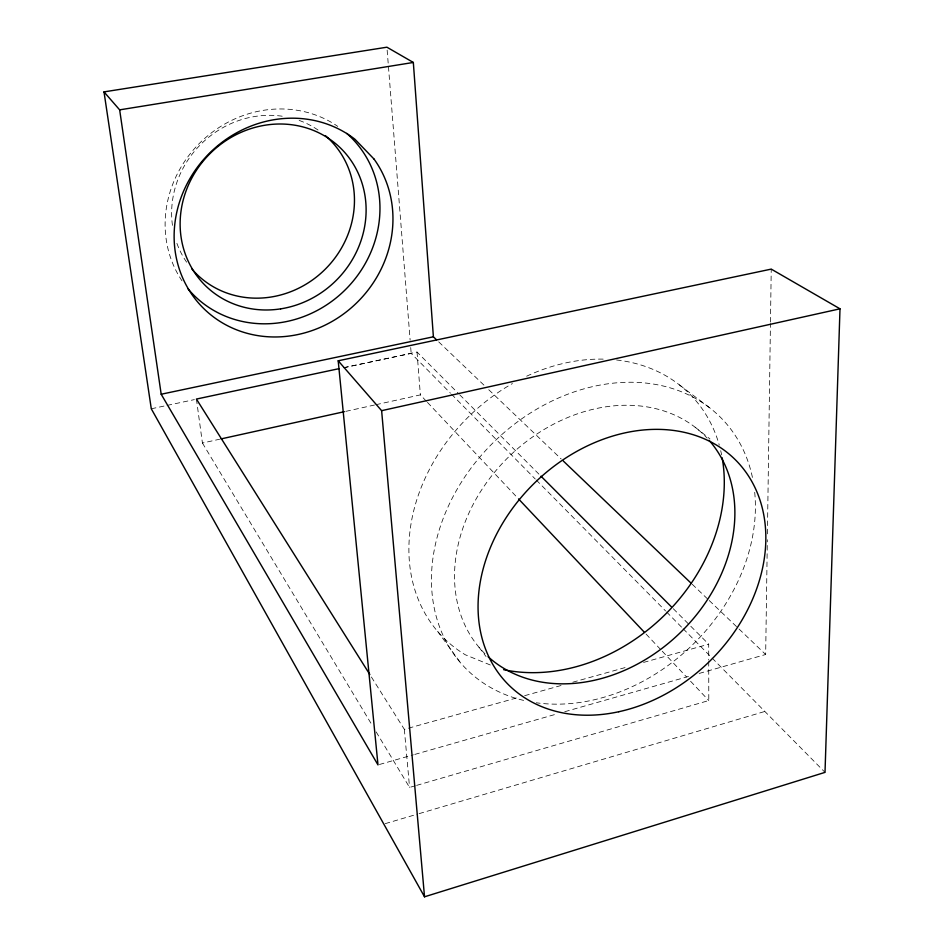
<?xml version="1.0" encoding="UTF-8"?>
<svg xmlns="http://www.w3.org/2000/svg" width="944" height="944" viewBox="0 0 944 944"><rect width="100%" height="100%" fill="white"/><g stroke="black" fill="none" stroke-linecap="round" stroke-linejoin="round"><path stroke-width="0.71" stroke-dasharray="4.72 3.54" d="M699.174 673.438L765.667 654.499L767.33 539.756M767.413 533.879L770.446 323.532M770.469 322.057L771.236 269.111M385.223 823.652L417.685 814.058M419.101 813.645L764.841 711.457M376.172 731.93L409.566 787.438L415.207 785.797M416.623 785.384L708.791 700.542L708.72 661.532M379.405 764.498L413.366 754.822M414.782 754.421L557.68 713.723M564.76 711.705L690.678 675.845M371.393 677.001L404.339 729.346L519.011 697.274M524.675 695.681L561.479 685.391M572.796 682.217L625.176 667.561M643.584 662.417L708.696 644.197L708.72 660.092M196.411 399.064L202.429 443.031L219.633 439.231M345.811 411.36L374.485 405.023M375.913 404.705L420.363 394.887L426.44 401.318M343.498 367.712L417.036 352.041L458.701 393.778M151.288 408.787L165.648 405.719M167.088 405.413L194.37 399.607M343.687 367.771L411.171 353.386L450.465 393.176M490.314 664.989L465.321 654.782A173.212 139.417 -44.2 0 1 512.427 383.559M679.397 384.892L710.254 408.245M695.138 427.231L709.947 438.925M438.712 341.881L484.508 385.671M488.768 389.742L561.196 458.985M692.188 584.23L708.165 599.511M709.227 600.526L737.984 628.02M739.046 629.034L765.667 654.499M459.74 394.816L538.906 474.124M673.284 608.715L708.696 644.197M451.503 394.214L535.26 479.021M536.298 480.071L665.567 610.945M666.594 611.995L682.111 627.701M683.149 628.739L711.068 657.012M712.095 658.062L825.009 772.369M427.455 402.392L517.524 497.842M646.05 634.049L661.225 650.133M662.24 651.207L686.524 676.942M690.571 681.238L708.791 700.542M478.997 647.254L486.018 656.505M437.591 631.312L460.401 662.617M202.429 443.031L371.629 724.355M404.339 729.346L409.566 787.438M387.146 50.126L410.133 340.206M410.711 347.522L411.171 353.386M417.036 352.041L420.363 394.887M523.625 700.401A178.864 141.966 -44.2 0 1 495.801 440.128A178.864 141.966 -44.2 0 1 753.1 480.838M754.704 492.296A178.864 141.966 -44.2 0 1 536.275 702.773M616.585 359.994A173.212 139.417 -44.2 0 1 719.269 445.12M720.697 450.666A173.212 139.417 -44.2 0 1 721.617 454.902M526.669 376.196A173.212 139.417 -44.2 0 1 606.166 359.216M186.629 262.184A94.589 88.146 -45 0 1 175.879 240.401M172.457 225.356A94.589 88.146 -45 0 1 285.607 116.773M299.154 120.419A94.589 88.146 -45 0 1 319.686 131.169M182.027 280.864A111.38 103.333 -45 0 1 199.833 142.969A111.38 103.333 -45 0 1 337.799 126.402M484.921 653.696A154.804 122.826 -44.2 0 1 509.229 456.341A154.804 122.826 -44.2 0 1 707.08 438.087"/><path stroke-width="1.42" d="M104.005 91.887L119.652 109.858L161.188 394.238L377.989 764.9L338.2 360.797L771.236 269.111L839.995 308.818L825.009 772.369L424.529 896.8L151.288 408.787L104.005 91.887L386.91 47.2L413.33 62.457L433.39 336.796L436.588 339.852M338.2 360.797L381.624 410.675L839.995 308.818M221.061 438.913L344.371 411.678M339.167 368.632L196.411 399.064L369.824 674.512M161.188 394.238L433.39 336.796M119.652 109.858L413.33 62.457M563.32 461.026L691.114 583.215M540.995 476.201L671.196 606.638M518.527 498.916L644.02 631.902M381.624 410.675L424.529 896.8M722.16 457.769A173.212 139.417 -44.2 0 1 663.561 616.09A173.212 139.417 -44.2 0 1 503.648 669.685M325.35 135.617A94.589 88.146 -45 0 1 325.361 269.075A94.589 88.146 -45 0 1 191.903 269.04M346.79 133.411A111.38 103.333 -45 0 1 344.713 290.339A111.38 103.333 -45 0 1 188.033 288.852M709.05 440.27A154.804 122.826 -44.2 0 1 680.836 632.126A154.804 122.826 -44.2 0 1 488.107 656.717M373.989 159.017L354.956 139.275A113.681 104.949 -44.9 0 0 178.227 206.394A113.681 104.949 -44.9 0 0 301.112 333.81A113.681 104.949 -44.9 0 0 373.989 159.017M280.687 308.853A96.418 89.444 -45 0 0 349.61 158.521A96.418 89.444 -45 0 0 189.06 183.632A96.418 89.444 -45 0 0 280.687 308.853M618.757 711.741A159.76 124.95 -44.2 0 0 748.132 475.422A159.76 124.95 -44.2 0 0 498.951 529.714A159.76 124.95 -44.2 0 0 618.757 711.741"/></g></svg>
